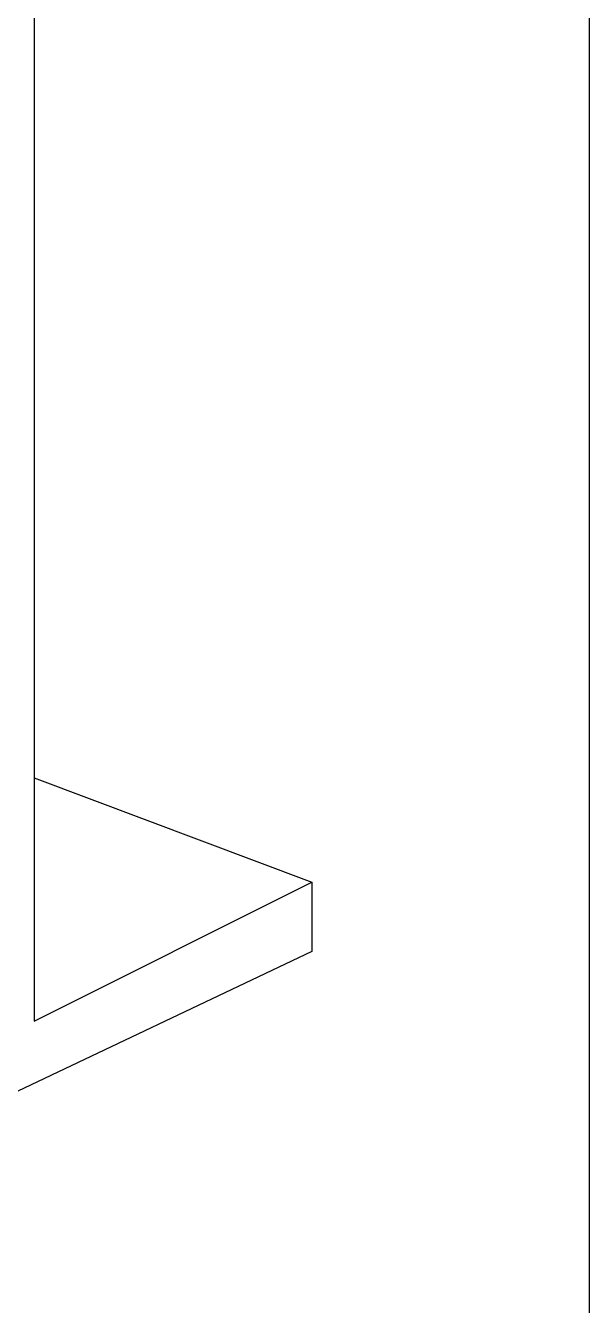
# Model space of a CAD drawing. Extents: x 0 to 420, y 0 to 297.
# Drawn here: x 91.81 to 96.36, y 81.24 to 91.56 of the extents above; entities that cross this region are included whole.
import ezdxf

# ---------------------------------------------------------------- set-up
doc = ezdxf.new("R2010")
doc.units = 0
doc.header["$MEASUREMENT"] = 0
doc.layers.add('ИЗОМЕТРИЯ', color=7, linetype='CONTINUOUS')

msp = doc.modelspace()

# ---------------------------------------------------------------- linework, layer by layer
at = {"layer": 'ИЗОМЕТРИЯ', "linetype": 'Continuous'}
for p, q in [((96.363, 79.611438), (96.363, 94.177938)), ((91.881, 93.477625), (91.881, 83.533188)), ((91.881, 85.494063), (94.122, 84.653688)), ((91.881, 83.533188), (94.122, 84.653688)), ((94.122, 84.653688), (94.122, 84.093438)), ((94.122, 84.093438), (88.799625, 81.572313))]:
    msp.add_line(p, q, dxfattribs=at)

doc.saveas('drawing.dxf')
